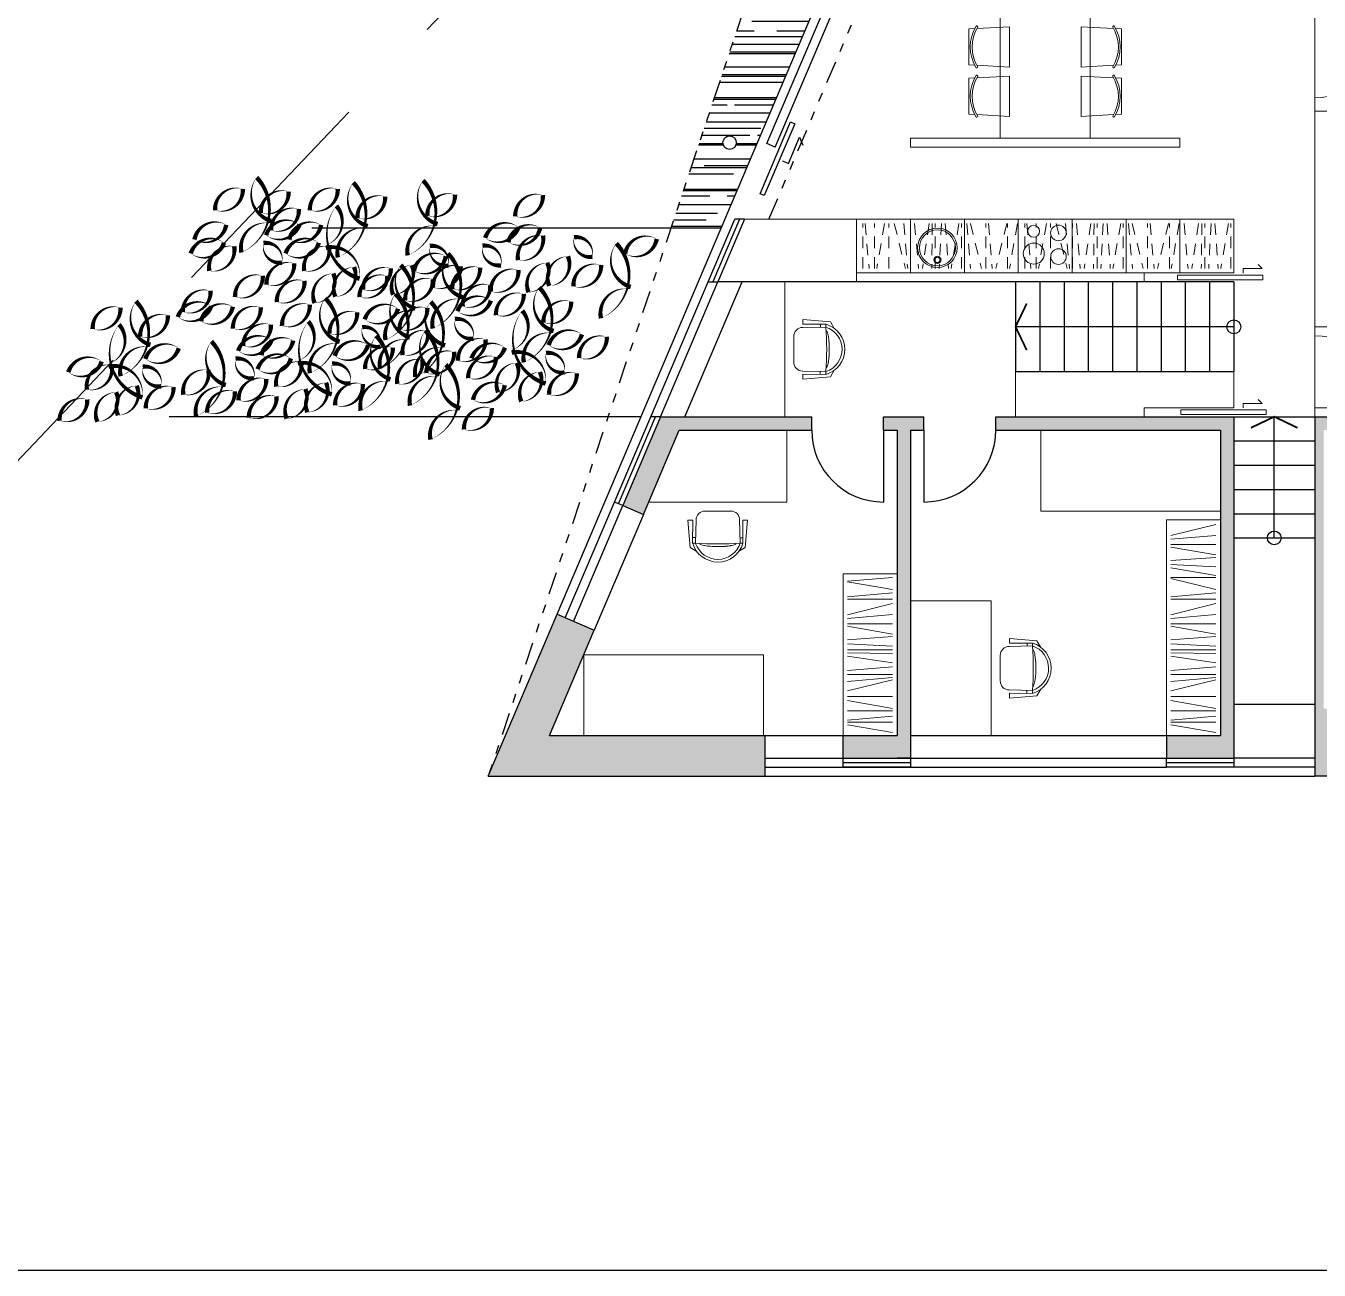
# Model space of a CAD drawing. Header units: millimetres. Extents: x 589 to 1175, y -455 to -172.
# Drawn here: x 947.39 to 961.79, y -376 to -362.15 of the extents above; entities that cross this region are included whole.
import ezdxf

# ---------------------------------------------------------------- set-up
doc = ezdxf.new("R2010")
doc.units = ezdxf.units.MM
doc.linetypes.add('DASHED', pattern=[19.05, 12.7, -6.35])
doc.linetypes.add('DIVIDE', pattern=[1.25, 0.5, -0.25, 0, -0.25, 0, -0.25])
for name, color, linetype in [('dveře', 3, 'Continuous'), ('pohled', 4, 'Continuous'), ('SRAFA', 251, 'Continuous'), ('stafaz', 252, 'Continuous'), ('ZARIZOVAKY', 251, 'Continuous'), ('ZDIVO', 1, 'Continuous')]:
    doc.layers.add(name, color=color, linetype=linetype)

# ---------------------------------------------------------------- blocks, each defined once
blk = doc.blocks.new('zidle450-p')
at = {"lineweight": 0}
for p, q in [((0.096, 0.228), (0.087, 0.233)), ((0.096, -0.228), (0.087, -0.233))]:
    blk.add_line(p, q, dxfattribs=at)
for points in [[(0.064, 0.204), (0, 0.2), (0, -0.2), (0.064, -0.204)], [(0.088, -0.205), (0.45, -0.225), (0.45, 0.225), (0.088, 0.205)]]:
    blk.add_lwpolyline(points, dxfattribs=at)
for centre, radius, start, end in [((0.45, 0), 0.436, 147.9324, 212.0676), ((0.45, 0), 0.416, 147.9482, 212.0518), ((0.085, 0.229), 0.005, 57.2679, 147.9324), ((0.093, 0.223), 0.005, 327.9482, 57.2679), ((0.085, -0.229), 0.005, 212.0676, 302.7321), ((0.093, -0.223), 0.005, 302.7321, 32.0518)]:
    blk.add_arc(centre, radius, start, end, dxfattribs=at)
blk = doc.blocks.new('drez')
at = {"lineweight": 0}
for centre, radius in [((0, -0.28), 0.22), ((0, -0.28), 0.2), ((0, -0.145), 0.04), ((0, -0.145), 0.03)]:
    blk.add_circle(centre, radius, dxfattribs=at)

msp = doc.modelspace()

# ---------------------------------------------------------------- hatches: boundary and pattern name
at = {"layer": 'SRAFA'}
h = msp.add_hatch(dxfattribs=at)
h.set_pattern_fill('AR-RROOF', color=256, scale=0.01, style=0)
edge = h.paths.add_edge_path(flags=16)
edge.add_arc((956.797, -359.675), 0.075, 0, 360)
edge = h.paths.add_edge_path(flags=16)
edge.add_arc((955.224, -363.45), 0.075, 0, 360)
h.paths.add_polyline_path([(959.21, -354.45), (957.887, -354.45), (957.172, -356.595)], flags=17)
h.paths.add_polyline_path([(959.479, -354.167), (959.487, -354.15), (957.987, -354.15), (957.887, -354.45), (959.21, -354.45)])
h.paths.add_polyline_path([(959.917, -356.041), (960.937, -356.041), (960.937, -355.73), (959.917, -355.73)], flags=16)
h.paths.add_polyline_path([(954.571, -364.4), (955.131, -364.4), (958.467, -356.55), (962.288, -356.55), (962.288, -355.15), (965.613, -355.15), (965.688, -354.15), (962.488, -354.15), (962.263, -354.15), (962.038, -354.152), (962.038, -354.15), (960.487, -354.15), (960.487, -354.45), (959.21, -354.45), (957.172, -356.595)])
h = msp.add_hatch(color=256, dxfattribs=at)
h.paths.add_polyline_path([(955.618, -370.05), (953.218, -370.05), (953.717, -368.876), (953.303, -368.7), (952.538, -370.5), (955.618, -370.5)])
h.paths.add_polyline_path([(957.238, -370.05), (957.238, -366.65), (957.388, -366.65), (957.388, -366.5), (956.938, -366.5), (956.938, -366.65), (957.088, -366.65), (957.088, -370.05), (956.488, -370.05), (956.488, -370.3), (957.238, -370.3)])
h.paths.add_polyline_path([(960.838, -366.5), (958.188, -366.5), (958.188, -366.65), (960.688, -366.65), (960.688, -370.05), (960.088, -370.05), (960.088, -370.3), (960.838, -370.3)])
h.paths.add_polyline_path([(956.138, -366.5), (954.455, -366.5), (954.035, -367.489), (954.265, -367.587), (954.663, -366.65), (956.138, -366.65)])
h.paths.add_polyline_path([(962.088, -369.75), (961.838, -369.75), (961.838, -366.65), (962.538, -366.65), (962.538, -366.5), (961.738, -366.5), (961.738, -370.5), (962.088, -370.5)])
h.paths.add_polyline_path([(965.838, -366.5), (965.638, -366.5), (965.638, -370.1), (964.088, -370.1), (964.088, -370.5), (965.838, -370.5)])
h.paths.add_polyline_path([(964.238, -369.75), (964.088, -369.75), (964.088, -370.05), (964.088, -370.1), (965.638, -370.1), (965.638, -366.5), (965.488, -366.5), (963.488, -366.5), (963.488, -366.35), (963.388, -366.35), (963.388, -366.5), (963.338, -366.5), (963.338, -366.65), (965.388, -366.65), (965.388, -370.05), (964.238, -370.05)])
h.paths.add_polyline_path([(965.838, -363.1), (965.388, -363.1), (965.388, -363.7), (963.488, -363.7), (963.488, -363.5), (962.038, -363.5), (962.038, -365.5), (962.688, -365.5), (962.688, -365.4), (962.138, -365.4), (962.138, -363.6), (963.388, -363.6), (963.388, -365.4), (963.288, -365.4), (963.288, -365.5), (963.388, -365.5), (963.388, -365.65), (963.488, -365.65), (963.488, -363.85), (965.388, -363.85), (965.388, -365.05), (965.838, -365.05)])
h.paths.add_polyline_path([(965.838, -361.3), (965.388, -361.3), (963.688, -361.3), (963.688, -361.15), (963.588, -361.15), (963.588, -361.85), (963.388, -361.85), (963.388, -362), (963.688, -362), (963.688, -361.4), (965.388, -361.4), (965.388, -362), (965.838, -362)])
h.paths.add_polyline_path([(965.838, -355.15), (965.388, -355.15), (965.388, -355.6), (965.388, -359.3), (963.688, -359.3), (963.688, -358.85), (963.588, -358.85), (963.588, -360.45), (963.688, -360.45), (963.688, -359.4), (965.388, -359.4), (965.388, -360.4), (965.838, -360.4)])
h.paths.add_polyline_path([(962.588, -361.85), (961.888, -361.85), (961.888, -359.85), (962.488, -359.85), (962.488, -358.85), (962.338, -358.85), (962.338, -359.7), (961.738, -359.7), (961.738, -362), (962.588, -362)])
h.paths.add_polyline_path([(962.488, -356.55), (961.738, -356.55), (961.738, -357), (962.338, -357), (962.338, -357.85), (962.488, -357.85)])

# ---------------------------------------------------------------- linework, layer by layer
at = {"layer": 'dveře'}
for p, q in [((953.303, -368.7), (958.467, -356.55)), ((955.638, -363.461), (956.489, -361.461)), ((955.73, -363.5), (956.581, -361.5)), ((955.73, -363.5), (955.638, -363.461)), ((954.347, -366.5), (954.984, -365)), ((954.455, -366.5), (955.093, -365)), ((956.938, -366.65), (956.938, -367.45)), ((957.388, -366.65), (957.388, -367.45)), ((953.395, -368.739), (953.943, -367.45)), ((953.487, -368.778), (954.035, -367.489)), ((960.838, -369.7), (961.738, -369.7)), ((955.618, -370.05), (957.088, -370.05)), ((957.238, -370.05), (960.088, -370.05)), ((955.618, -370.3), (957.088, -370.3)), ((957.238, -370.3), (960.088, -370.3)), ((961.738, -370.3), (960.838, -370.3)), ((955.618, -370.4), (960.088, -370.4)), ((961.738, -370.4), (960.838, -370.4)), ((955.618, -370.5), (961.738, -370.5))]:
    msp.add_line(p, q, dxfattribs=at)
for centre, start, end in [((956.938, -366.65), 180, 270), ((957.388, -366.65), 270, 0)]:
    msp.add_arc(centre, 0.8, start, end, dxfattribs=at)
at = {"layer": 'pohled', "linetype": 'DASHED', "ltscale": 0.2}
msp.add_line((938.738, -376), (965.638, -347.684), dxfattribs=at)
at = {"layer": 'pohled', "linetype": 'DIVIDE', "ltscale": 0.5}
for p, q in [((957.987, -354.15), (952.538, -370.5)), ((955.662, -364.3), (958.765, -357))]:
    msp.add_line(p, q, dxfattribs=at)
at = {"layer": 'pohled'}
for p, q in [((954.984, -365), (955.282, -364.3)), ((955.336, -364.3), (955.039, -365)), ((955.39, -364.3), (955.093, -365)), ((955.39, -364.3), (955.282, -364.3)), ((954.727, -366.5), (955.364, -365)), ((954.984, -365), (955.093, -365)), ((960.838, -365), (955.093, -365)), ((958.408, -365), (958.408, -366)), ((958.678, -365), (958.678, -366)), ((958.948, -365), (958.948, -366)), ((959.218, -365), (959.218, -366)), ((959.488, -365), (959.488, -366)), ((959.758, -365), (959.758, -366)), ((960.028, -365), (960.028, -366)), ((960.298, -365), (960.298, -366)), ((960.568, -365), (960.568, -366)), ((960.838, -365), (960.838, -366)), ((960.838, -365.5), (958.408, -365.5)), ((960.838, -366), (958.408, -366)), ((953.943, -367.45), (954.347, -366.5)), ((953.989, -367.469), (954.401, -366.5)), ((954.455, -366.5), (954.347, -366.5)), ((960.838, -366.5), (961.738, -366.5)), ((961.288, -367.85), (961.288, -366.5)), ((960.838, -366.77), (961.738, -366.77)), ((960.838, -367.04), (961.738, -367.04)), ((960.838, -367.31), (961.738, -367.31)), ((954.265, -367.587), (953.717, -368.876)), ((954.035, -367.489), (953.943, -367.45)), ((960.838, -367.58), (961.738, -367.58)), ((960.838, -367.85), (961.738, -367.85)), ((956.488, -370.4), (956.488, -370.3)), ((957.238, -370.3), (957.238, -370.4)), ((960.088, -370.4), (960.088, -370.3)), ((960.838, -370.3), (960.838, -370.4)), ((956.488, -370.35), (957.238, -370.35)), ((957.238, -370.4), (956.488, -370.4)), ((960.088, -370.35), (960.838, -370.35)), ((960.838, -370.4), (960.088, -370.4)), ((934.188, -376), (969.138, -376))]:
    msp.add_line(p, q, dxfattribs=at)
for points in [[(955.564, -364.019), (955.904, -363.219), (955.95, -363.239)], [(955.95, -363.239), (955.61, -364.039), (955.564, -364.019)], [(955.813, -363.653), (955.88, -363.681), (956.004, -363.389), (956.04, -363.479)]]:
    msp.add_lwpolyline(points, dxfattribs=at)
for centre in [(960.838, -365.5), (961.288, -367.85)]:
    msp.add_circle(centre, 0.0768, dxfattribs=at)
at = {"layer": 'stafaz', "color": 253, "linetype": 'Continuous', "ltscale": 0.001}
for p, q in [((955.131, -364.4), (950.573, -364.4)), ((954.238, -366.5), (948.985, -366.5))]:
    msp.add_line(p, q, dxfattribs=at)
for points in [[(949.959, -363.837, 0, 0, 0.520567), (949.959, -363.837, 0, 0.05, 0.520567), (950.12, -364.322, 0, 0.05, 0.520567), (950.099, -364.346, 0, 0.05, 0.520567), (949.789, -364.672, 0, 0.05, 0.520567), (949.959, -363.837, 0.05, 0.05, 0)], [(951.812, -363.871, 0, 0, 0.520567), (951.812, -363.871, 0, 0.05, 0.520567), (951.973, -364.356, 0, 0.05, 0.520567), (951.952, -364.379, 0, 0.05, 0.520567), (951.641, -364.705, 0, 0.05, 0.520567), (951.812, -363.871, 0.05, 0.05, 0)], [(949.805, -363.965, 0, 0, 0.520567), (949.805, -363.965, 0, 0.05, 0.520567), (949.496, -364.202, 0, 0.05, 0.520567), (949.805, -363.965, 0.05, 0.05, 0)], [(950.315, -363.995, 0, 0, 0.520567), (950.315, -363.995, 0, 0.05, 0.520567), (950.006, -364.232, 0, 0.05, 0.520567), (950.315, -363.995, 0.05, 0.05, 0)], [(950.861, -363.966, 0, 0, 0.520567), (950.861, -363.966, 0, 0.05, 0.520567), (950.552, -364.202, 0, 0.05, 0.520567), (950.861, -363.966, 0.05, 0.05, 0)], [(951.034, -363.894, 0, 0, 0.520567), (951.034, -363.894, 0, 0.05, 0.520567), (951.195, -364.379, 0, 0.05, 0.520567), (951.173, -364.402, 0, 0.05, 0.520567), (950.863, -364.728, 0, 0.05, 0.520567), (951.034, -363.894, 0.05, 0.05, 0)], [(952.167, -364.028, 0, 0, 0.520567), (952.167, -364.028, 0, 0.05, 0.520567), (951.859, -364.265, 0, 0.05, 0.520567), (952.167, -364.028, 0.05, 0.05, 0)], [(951.105, -364.965, 0, 0, 0.520567), (951.105, -364.965, 0, 0.05, 0.520567), (950.728, -364.62, 0, 0.05, 0.520567), (950.735, -364.59, 0, 0.05, 0.520567), (950.846, -364.153, 0, 0.05, 0.520567), (951.105, -364.965, 0.05, 0.05, 0)], [(951.389, -364.051, 0, 0, 0.520567), (951.389, -364.051, 0, 0.05, 0.520567), (951.081, -364.288, 0, 0.05, 0.520567), (951.389, -364.051, 0.05, 0.05, 0)], [(953.146, -364.034, 0, 0, 0.520567), (953.146, -364.034, 0, 0.05, 0.520567), (952.838, -364.27, 0, 0.05, 0.520567), (953.146, -364.034, 0.05, 0.05, 0)], [(950.429, -364.189, 0, 0, 0.520567), (950.429, -364.189, 0, 0.05, 0.520567), (950.121, -364.426, 0, 0.05, 0.520567), (950.429, -364.189, 0.05, 0.05, 0)], [(949.267, -364.528, 0, 0, 0.520567), (949.267, -364.528, 0, 0.05, 0.520567), (949.62, -364.365, 0, 0.05, 0.520567), (949.267, -364.528, 0.05, 0.05, 0)], [(950.435, -364.361, 0, 0, 0.520567), (950.435, -364.361, 0, 0.05, 0.520567), (950.064, -364.48, 0, 0.05, 0.520567), (950.435, -364.361, 0.05, 0.05, 0)], [(950.323, -364.529, 0, 0, 0.520567), (950.323, -364.529, 0, 0.05, 0.520567), (950.676, -364.366, 0, 0.05, 0.520567), (950.323, -364.529, 0.05, 0.05, 0)], [(952.874, -364.391, 0, 0, 0.520567), (952.874, -364.391, 0, 0.05, 0.520567), (952.503, -364.51, 0, 0.05, 0.520567), (952.874, -364.391, 0.05, 0.05, 0)], [(952.762, -364.559, 0, 0, 0.520567), (952.762, -364.559, 0, 0.05, 0.520567), (953.115, -364.396, 0, 0.05, 0.520567), (952.762, -364.559, 0.05, 0.05, 0)], [(949.595, -364.564, 0, 0, 0.520567), (949.595, -364.564, 0, 0.05, 0.520567), (949.225, -364.683, 0, 0.05, 0.520567), (949.595, -364.564, 0.05, 0.05, 0)], [(950.24, -364.785, 0, 0, 0.520567), (950.24, -364.785, 0, 0.05, 0.520567), (950.035, -364.567, 0, 0.05, 0.520567), (950.24, -364.785, 0.05, 0.05, 0)], [(950.651, -364.565, 0, 0, 0.520567), (950.651, -364.565, 0, 0.05, 0.520567), (950.281, -364.683, 0, 0.05, 0.520567), (950.651, -364.565, 0.05, 0.05, 0)], [(952.869, -364.758, 0, 0, 0.520567), (952.869, -364.758, 0, 0.05, 0.520567), (953.147, -364.485, 0, 0.05, 0.520567), (952.869, -364.758, 0.05, 0.05, 0)], [(953.696, -364.721, 0, 0, 0.520567), (953.696, -364.721, 0, 0.05, 0.520567), (953.492, -364.503, 0, 0.05, 0.520567), (953.696, -364.721, 0.05, 0.05, 0)], [(953.963, -364.571, 0, 0, 0.520567), (953.963, -364.571, 0, 0.05, 0.520567), (954.123, -365.056, 0, 0.05, 0.520567), (954.102, -365.079, 0, 0.05, 0.520567), (953.792, -365.405, 0, 0.05, 0.520567), (953.963, -364.571, 0.05, 0.05, 0)], [(954.06, -364.686, 0, 0, 0.520567), (954.06, -364.686, 0, 0.05, 0.520567), (954.413, -364.522, 0, 0.05, 0.520567), (954.06, -364.686, 0.05, 0.05, 0)], [(949.432, -364.877, 0, 0, 0.520567), (949.432, -364.877, 0, 0.05, 0.520567), (949.709, -364.604, 0, 0.05, 0.520567), (949.432, -364.877, 0.05, 0.05, 0)], [(950.488, -364.878, 0, 0, 0.520567), (950.488, -364.878, 0, 0.05, 0.520567), (950.765, -364.605, 0, 0.05, 0.520567), (950.488, -364.878, 0.05, 0.05, 0)], [(951.711, -364.877, 0, 0, 0.520567), (951.711, -364.877, 0, 0.05, 0.520567), (952.064, -364.714, 0, 0.05, 0.520567), (951.711, -364.877, 0.05, 0.05, 0)], [(952.093, -364.818, 0, 0, 0.520567), (952.093, -364.818, 0, 0.05, 0.520567), (951.888, -364.6, 0, 0.05, 0.520567), (952.093, -364.818, 0.05, 0.05, 0)], [(952.09, -364.684, 0, 0, 0.520567), (952.09, -364.684, 0, 0.05, 0.520567), (952.251, -365.169, 0, 0.05, 0.520567), (952.23, -365.192, 0, 0.05, 0.520567), (951.919, -365.519, 0, 0.05, 0.520567), (952.09, -364.684, 0.05, 0.05, 0)], [(952.679, -364.815, 0, 0, 0.520567), (952.679, -364.815, 0, 0.05, 0.520567), (952.474, -364.597, 0, 0.05, 0.520567), (952.679, -364.815, 0.05, 0.05, 0)], [(953.424, -364.715, 0, 0, 0.520567), (953.424, -364.715, 0, 0.05, 0.520567), (953.216, -365.044, 0, 0.05, 0.520567), (953.424, -364.715, 0.05, 0.05, 0)], [(950.069, -365.031, 0, 0, 0.520567), (950.069, -365.031, 0, 0.05, 0.520567), (950.377, -364.794, 0, 0.05, 0.520567), (950.069, -365.031, 0.05, 0.05, 0)], [(951.043, -364.835, 0, 0, 0.520567), (951.043, -364.835, 0, 0.05, 0.520567), (950.834, -365.164, 0, 0.05, 0.520567), (951.043, -364.835, 0.05, 0.05, 0)], [(951.143, -365.087, 0, 0, 0.520567), (951.143, -365.087, 0, 0.05, 0.520567), (951.452, -364.85, 0, 0.05, 0.520567), (951.143, -365.087, 0.05, 0.05, 0)], [(951.564, -364.812, 0, 0, 0.520567), (951.564, -364.812, 0, 0.05, 0.520567), (951.725, -365.297, 0, 0.05, 0.520567), (951.704, -365.321, 0, 0.05, 0.520567), (951.394, -365.647, 0, 0.05, 0.520567), (951.564, -364.812, 0.05, 0.05, 0)], [(951.686, -364.814, 0, 0, 0.520567), (951.686, -364.814, 0, 0.05, 0.520567), (951.478, -365.143, 0, 0.05, 0.520567), (951.686, -364.814, 0.05, 0.05, 0)], [(951.922, -365.064, 0, 0, 0.520567), (951.922, -365.064, 0, 0.05, 0.520567), (952.23, -364.827, 0, 0.05, 0.520567), (951.922, -365.064, 0.05, 0.05, 0)], [(952.446, -364.842, 0, 0, 0.520567), (952.446, -364.842, 0, 0.05, 0.520567), (952.137, -365.078, 0, 0.05, 0.520567), (952.446, -364.842, 0.05, 0.05, 0)], [(952.565, -365.105, 0, 0, 0.520567), (952.565, -365.105, 0, 0.05, 0.520567), (952.874, -364.868, 0, 0.05, 0.520567), (952.565, -365.105, 0.05, 0.05, 0)], [(953.194, -364.787, 0, 0, 0.520567), (953.194, -364.787, 0, 0.05, 0.520567), (952.986, -365.115, 0, 0.05, 0.520567), (953.194, -364.787, 0.05, 0.05, 0)], [(953.794, -364.812, 0, 0, 0.520567), (953.794, -364.812, 0, 0.05, 0.520567), (953.485, -365.049, 0, 0.05, 0.520567), (953.794, -364.812, 0.05, 0.05, 0)], [(950.027, -364.932, 0, 0, 0.520567), (950.027, -364.932, 0, 0.05, 0.520567), (949.718, -365.168, 0, 0.05, 0.520567), (950.027, -364.932, 0.05, 0.05, 0)], [(950.183, -365.225, 0, 0, 0.520567), (950.183, -365.225, 0, 0.05, 0.520567), (950.492, -364.988, 0, 0.05, 0.520567), (950.183, -365.225, 0.05, 0.05, 0)], [(950.812, -364.906, 0, 0, 0.520567), (950.812, -364.906, 0, 0.05, 0.520567), (950.604, -365.235, 0, 0.05, 0.520567), (950.812, -364.906, 0.05, 0.05, 0)], [(951.412, -364.932, 0, 0, 0.520567), (951.412, -364.932, 0, 0.05, 0.520567), (951.104, -365.169, 0, 0.05, 0.520567), (951.412, -364.932, 0.05, 0.05, 0)], [(951.92, -364.97, 0, 0, 0.520567), (951.92, -364.97, 0, 0.05, 0.520567), (951.611, -365.206, 0, 0.05, 0.520567), (951.92, -364.97, 0.05, 0.05, 0)], [(952.56, -365.036, 0, 0, 0.520567), (952.56, -365.036, 0, 0.05, 0.520567), (952.252, -365.272, 0, 0.05, 0.520567), (952.56, -365.036, 0.05, 0.05, 0)], [(949.446, -365.099, 0, 0, 0.520567), (949.446, -365.099, 0, 0.05, 0.520567), (949.138, -365.336, 0, 0.05, 0.520567), (949.446, -365.099, 0.05, 0.05, 0)], [(951.504, -365.133, 0, 0, 0.520567), (951.504, -365.133, 0, 0.05, 0.520567), (951.664, -365.618, 0, 0.05, 0.520567), (951.643, -365.642, 0, 0.05, 0.520567), (951.333, -365.968, 0, 0.05, 0.520567), (951.504, -365.133, 0.05, 0.05, 0)], [(952.566, -365.208, 0, 0, 0.520567), (952.566, -365.208, 0, 0.05, 0.520567), (952.195, -365.326, 0, 0.05, 0.520567), (952.566, -365.208, 0.05, 0.05, 0)], [(952.932, -365.133, 0, 0, 0.520567), (952.932, -365.133, 0, 0.05, 0.520567), (952.623, -365.37, 0, 0.05, 0.520567), (952.932, -365.133, 0.05, 0.05, 0)], [(953.105, -365.061, 0, 0, 0.520567), (953.105, -365.061, 0, 0.05, 0.520567), (953.265, -365.546, 0, 0.05, 0.520567), (953.244, -365.57, 0, 0.05, 0.520567), (952.934, -365.896, 0, 0.05, 0.520567), (953.105, -365.061, 0.05, 0.05, 0)], [(948.442, -365.287, 0, 0, 0.520567), (948.442, -365.287, 0, 0.05, 0.520567), (948.133, -365.524, 0, 0.05, 0.520567), (948.442, -365.287, 0.05, 0.05, 0)], [(948.615, -365.215, 0, 0, 0.520567), (948.615, -365.215, 0, 0.05, 0.520567), (948.776, -365.7, 0, 0.05, 0.520567), (948.754, -365.723, 0, 0.05, 0.520567), (948.444, -366.05, 0, 0.05, 0.520567), (948.615, -365.215, 0.05, 0.05, 0)], [(949.452, -365.271, 0, 0, 0.520567), (949.452, -365.271, 0, 0.05, 0.520567), (949.081, -365.39, 0, 0.05, 0.520567), (949.452, -365.271, 0.05, 0.05, 0)], [(949.34, -365.439, 0, 0, 0.520567), (949.34, -365.439, 0, 0.05, 0.520567), (949.693, -365.276, 0, 0.05, 0.520567), (949.34, -365.439, 0.05, 0.05, 0)], [(950.004, -365.282, 0, 0, 0.520567), (950.004, -365.282, 0, 0.05, 0.520567), (949.695, -365.519, 0, 0.05, 0.520567), (950.004, -365.282, 0.05, 0.05, 0)], [(950.55, -365.253, 0, 0, 0.520567), (950.55, -365.253, 0, 0.05, 0.520567), (950.241, -365.489, 0, 0.05, 0.520567), (950.55, -365.253, 0.05, 0.05, 0)], [(950.723, -365.181, 0, 0, 0.520567), (950.723, -365.181, 0, 0.05, 0.520567), (950.883, -365.666, 0, 0.05, 0.520567), (950.862, -365.689, 0, 0.05, 0.520567), (950.552, -366.016, 0, 0.05, 0.520567), (950.723, -365.181, 0.05, 0.05, 0)], [(951.533, -365.298, 0, 0, 0.520567), (951.533, -365.298, 0, 0.05, 0.520567), (951.162, -365.417, 0, 0.05, 0.520567), (951.533, -365.298, 0.05, 0.05, 0)], [(951.859, -365.291, 0, 0, 0.520567), (951.859, -365.291, 0, 0.05, 0.520567), (951.55, -365.527, 0, 0.05, 0.520567), (951.859, -365.291, 0.05, 0.05, 0)], [(951.897, -365.221, 0, 0, 0.520567), (951.897, -365.221, 0, 0.05, 0.520567), (952.057, -365.706, 0, 0.05, 0.520567), (952.036, -365.73, 0, 0.05, 0.520567), (951.726, -366.056, 0, 0.05, 0.520567), (951.897, -365.221, 0.05, 0.05, 0)], [(953.46, -365.219, 0, 0, 0.520567), (953.46, -365.219, 0, 0.05, 0.520567), (953.151, -365.455, 0, 0.05, 0.520567), (953.46, -365.219, 0.05, 0.05, 0)], [(948.97, -365.372, 0, 0, 0.520567), (948.97, -365.372, 0, 0.05, 0.520567), (948.662, -365.609, 0, 0.05, 0.520567), (948.97, -365.372, 0.05, 0.05, 0)], [(950.794, -366.252, 0, 0, 0.520567), (950.794, -366.252, 0, 0.05, 0.520567), (950.417, -365.908, 0, 0.05, 0.520567), (950.424, -365.877, 0, 0.05, 0.520567), (950.534, -365.44, 0, 0.05, 0.520567), (950.794, -366.252, 0.05, 0.05, 0)], [(951.078, -365.338, 0, 0, 0.520567), (951.078, -365.338, 0, 0.05, 0.520567), (950.77, -365.575, 0, 0.05, 0.520567), (951.078, -365.338, 0.05, 0.05, 0)], [(952.371, -365.631, 0, 0, 0.520567), (952.371, -365.631, 0, 0.05, 0.520567), (952.166, -365.413, 0, 0.05, 0.520567), (952.371, -365.631, 0.05, 0.05, 0)], [(953.176, -366.132, 0, 0, 0.520567), (953.176, -366.132, 0, 0.05, 0.520567), (952.799, -365.788, 0, 0.05, 0.520567), (952.805, -365.757, 0, 0.05, 0.520567), (952.916, -365.321, 0, 0.05, 0.520567), (953.176, -366.132, 0.05, 0.05, 0)], [(948.686, -366.286, 0, 0, 0.520567), (948.686, -366.286, 0, 0.05, 0.520567), (948.309, -365.942, 0, 0.05, 0.520567), (948.316, -365.911, 0, 0.05, 0.520567), (948.427, -365.474, 0, 0.05, 0.520567), (948.686, -366.286, 0.05, 0.05, 0)], [(950.124, -365.648, 0, 0, 0.520567), (950.124, -365.648, 0, 0.05, 0.520567), (949.753, -365.767, 0, 0.05, 0.520567), (950.124, -365.648, 0.05, 0.05, 0)], [(950.118, -365.476, 0, 0, 0.520567), (950.118, -365.476, 0, 0.05, 0.520567), (949.81, -365.713, 0, 0.05, 0.520567), (950.118, -365.476, 0.05, 0.05, 0)], [(951.288, -365.598, 0, 0, 0.520567), (951.288, -365.598, 0, 0.05, 0.520567), (951.449, -366.083, 0, 0.05, 0.520567), (951.427, -366.107, 0, 0.05, 0.520567), (951.117, -366.433, 0, 0.05, 0.520567), (951.288, -365.598, 0.05, 0.05, 0)], [(951.337, -365.722, 0, 0, 0.520567), (951.337, -365.722, 0, 0.05, 0.520567), (951.133, -365.504, 0, 0.05, 0.520567), (951.337, -365.722, 0.05, 0.05, 0)], [(951.585, -365.814, 0, 0, 0.520567), (951.585, -365.814, 0, 0.05, 0.520567), (951.863, -365.542, 0, 0.05, 0.520567), (951.585, -365.814, 0.05, 0.05, 0)], [(951.836, -365.542, 0, 0, 0.520567), (951.836, -365.542, 0, 0.05, 0.520567), (951.997, -366.027, 0, 0.05, 0.520567), (951.976, -366.051, 0, 0.05, 0.520567), (951.666, -366.377, 0, 0.05, 0.520567), (951.836, -365.542, 0.05, 0.05, 0)], [(953.58, -365.585, 0, 0, 0.520567), (953.58, -365.585, 0, 0.05, 0.520567), (953.21, -365.703, 0, 0.05, 0.520567), (953.58, -365.585, 0.05, 0.05, 0)], [(953.548, -365.848, 0, 0, 0.520567), (953.548, -365.848, 0, 0.05, 0.520567), (953.857, -365.611, 0, 0.05, 0.520567), (953.548, -365.848, 0.05, 0.05, 0)], [(949.091, -365.739, 0, 0, 0.520567), (949.091, -365.739, 0, 0.05, 0.520567), (948.72, -365.857, 0, 0.05, 0.520567), (949.091, -365.739, 0.05, 0.05, 0)], [(949.455, -365.662, 0, 0, 0.520567), (949.455, -365.662, 0, 0.05, 0.520567), (949.615, -366.147, 0, 0.05, 0.520567), (949.594, -366.17, 0, 0.05, 0.520567), (949.284, -366.496, 0, 0.05, 0.520567), (949.455, -365.662, 0.05, 0.05, 0)], [(950.012, -365.816, 0, 0, 0.520567), (950.012, -365.816, 0, 0.05, 0.520567), (950.365, -365.653, 0, 0.05, 0.520567), (950.012, -365.816, 0.05, 0.05, 0)], [(951.199, -365.705, 0, 0, 0.520567), (951.199, -365.705, 0, 0.05, 0.520567), (950.828, -365.823, 0, 0.05, 0.520567), (951.199, -365.705, 0.05, 0.05, 0)], [(951.166, -365.968, 0, 0, 0.520567), (951.166, -365.968, 0, 0.05, 0.520567), (951.475, -365.731, 0, 0.05, 0.520567), (951.166, -365.968, 0.05, 0.05, 0)], [(952.2, -365.877, 0, 0, 0.520567), (952.2, -365.877, 0, 0.05, 0.520567), (952.508, -365.641, 0, 0.05, 0.520567), (952.2, -365.877, 0.05, 0.05, 0)], [(952.722, -365.732, 0, 0, 0.520567), (952.722, -365.732, 0, 0.05, 0.520567), (952.351, -365.851, 0, 0.05, 0.520567), (952.722, -365.732, 0.05, 0.05, 0)], [(948.232, -365.886, 0, 0, 0.520567), (948.232, -365.886, 0, 0.05, 0.520567), (947.862, -366.005, 0, 0.05, 0.520567), (948.232, -365.886, 0.05, 0.05, 0)], [(949.929, -366.072, 0, 0, 0.520567), (949.929, -366.072, 0, 0.05, 0.520567), (949.724, -365.854, 0, 0.05, 0.520567), (949.929, -366.072, 0.05, 0.05, 0)], [(950.34, -365.852, 0, 0, 0.520567), (950.34, -365.852, 0, 0.05, 0.520567), (949.97, -365.971, 0, 0.05, 0.520567), (950.34, -365.852, 0.05, 0.05, 0)], [(950.177, -366.165, 0, 0, 0.520567), (950.177, -366.165, 0, 0.05, 0.520567), (950.454, -365.892, 0, 0.05, 0.520567), (950.177, -366.165, 0.05, 0.05, 0)], [(951.525, -366.135, 0, 0, 0.520567), (951.525, -366.135, 0, 0.05, 0.520567), (951.802, -365.863, 0, 0.05, 0.520567), (951.525, -366.135, 0.05, 0.05, 0)], [(952.158, -365.778, 0, 0, 0.520567), (952.158, -365.778, 0, 0.05, 0.520567), (951.849, -366.015, 0, 0.05, 0.520567), (952.158, -365.778, 0.05, 0.05, 0)], [(952.314, -366.071, 0, 0, 0.520567), (952.314, -366.071, 0, 0.05, 0.520567), (952.623, -365.835, 0, 0.05, 0.520567), (952.314, -366.071, 0.05, 0.05, 0)], [(953.385, -366.008, 0, 0, 0.520567), (953.385, -366.008, 0, 0.05, 0.520567), (953.181, -365.791, 0, 0.05, 0.520567), (953.385, -366.008, 0.05, 0.05, 0)], [(948.069, -366.199, 0, 0, 0.520567), (948.069, -366.199, 0, 0.05, 0.520567), (948.346, -365.926, 0, 0.05, 0.520567), (948.069, -366.199, 0.05, 0.05, 0)], [(948.896, -366.162, 0, 0, 0.520567), (948.896, -366.162, 0, 0.05, 0.520567), (948.691, -365.944, 0, 0.05, 0.520567), (948.896, -366.162, 0.05, 0.05, 0)], [(949.143, -366.255, 0, 0, 0.520567), (949.143, -366.255, 0, 0.05, 0.520567), (949.421, -365.982, 0, 0.05, 0.520567), (949.143, -366.255, 0.05, 0.05, 0)], [(951.003, -366.128, 0, 0, 0.520567), (951.003, -366.128, 0, 0.05, 0.520567), (950.799, -365.91, 0, 0.05, 0.520567), (951.003, -366.128, 0.05, 0.05, 0)], [(952.065, -365.92, 0, 0, 0.520567), (952.065, -365.92, 0, 0.05, 0.520567), (952.225, -366.405, 0, 0.05, 0.520567), (952.204, -366.429, 0, 0.05, 0.520567), (951.894, -366.755, 0, 0.05, 0.520567), (952.065, -365.92, 0.05, 0.05, 0)], [(952.855, -365.901, 0, 0, 0.520567), (952.855, -365.901, 0, 0.05, 0.520567), (952.647, -366.229, 0, 0.05, 0.520567), (952.855, -365.901, 0.05, 0.05, 0)], [(953.113, -366.003, 0, 0, 0.520567), (953.113, -366.003, 0, 0.05, 0.520567), (952.905, -366.331, 0, 0.05, 0.520567), (953.113, -366.003, 0.05, 0.05, 0)], [(953.214, -366.254, 0, 0, 0.520567), (953.214, -366.254, 0, 0.05, 0.520567), (953.523, -366.018, 0, 0.05, 0.520567), (953.214, -366.254, 0.05, 0.05, 0)], [(948.624, -366.156, 0, 0, 0.520567), (948.624, -366.156, 0, 0.05, 0.520567), (948.415, -366.485, 0, 0.05, 0.520567), (948.624, -366.156, 0.05, 0.05, 0)], [(948.724, -366.408, 0, 0, 0.520567), (948.724, -366.408, 0, 0.05, 0.520567), (949.033, -366.171, 0, 0.05, 0.520567), (948.724, -366.408, 0.05, 0.05, 0)], [(949.758, -366.318, 0, 0, 0.520567), (949.758, -366.318, 0, 0.05, 0.520567), (950.066, -366.081, 0, 0.05, 0.520567), (949.758, -366.318, 0.05, 0.05, 0)], [(950.732, -366.122, 0, 0, 0.520567), (950.732, -366.122, 0, 0.05, 0.520567), (950.523, -366.451, 0, 0.05, 0.520567), (950.732, -366.122, 0.05, 0.05, 0)], [(950.832, -366.374, 0, 0, 0.520567), (950.832, -366.374, 0, 0.05, 0.520567), (951.141, -366.137, 0, 0.05, 0.520567), (950.832, -366.374, 0.05, 0.05, 0)], [(952.368, -366.313, 0, 0, 0.520567), (952.368, -366.313, 0, 0.05, 0.520567), (952.721, -366.15, 0, 0.05, 0.520567), (952.368, -366.313, 0.05, 0.05, 0)], [(947.765, -366.546, 0, 0, 0.520567), (947.765, -366.546, 0, 0.05, 0.520567), (948.073, -366.309, 0, 0.05, 0.520567), (947.765, -366.546, 0.05, 0.05, 0)], [(948.394, -366.227, 0, 0, 0.520567), (948.394, -366.227, 0, 0.05, 0.520567), (948.185, -366.556, 0, 0.05, 0.520567), (948.394, -366.227, 0.05, 0.05, 0)], [(949.716, -366.219, 0, 0, 0.520567), (949.716, -366.219, 0, 0.05, 0.520567), (949.407, -366.456, 0, 0.05, 0.520567), (949.716, -366.219, 0.05, 0.05, 0)], [(949.872, -366.512, 0, 0, 0.520567), (949.872, -366.512, 0, 0.05, 0.520567), (950.181, -366.275, 0, 0.05, 0.520567), (949.872, -366.512, 0.05, 0.05, 0)], [(950.501, -366.193, 0, 0, 0.520567), (950.501, -366.193, 0, 0.05, 0.520567), (950.293, -366.522, 0, 0.05, 0.520567), (950.501, -366.193, 0.05, 0.05, 0)], [(952.576, -366.405, 0, 0, 0.520567), (952.576, -366.405, 0, 0.05, 0.520567), (952.267, -366.642, 0, 0.05, 0.520567), (952.576, -366.405, 0.05, 0.05, 0)]]:
    msp.add_lwpolyline(points, format="xyseb", close=True, dxfattribs=at)
at = {"layer": 'ZARIZOVAKY', "linetype": 'Continuous', "lineweight": 0}
for p, q in [((961.738, -363.1), (961.738, -362)), ((961.738, -363.1), (961.738, -365.5)), ((963.488, -363.1), (961.738, -363.1)), ((960.238, -363.4), (957.238, -363.4)), ((957.238, -363.4), (957.238, -363.5)), ((960.238, -363.5), (960.238, -363.4)), ((960.238, -363.4), (960.238, -363.5)), ((960.238, -363.5), (957.238, -363.5)), ((960.838, -364.3), (955.39, -364.3)), ((956.638, -365), (956.638, -364.3)), ((957.238, -364.9), (957.238, -364.3)), ((957.238, -364.3), (957.238, -364.9)), ((957.838, -364.9), (957.838, -364.3)), ((957.838, -364.3), (957.838, -364.9)), ((958.438, -364.9), (958.438, -364.3)), ((958.438, -364.9), (958.438, -364.3)), ((959.038, -364.9), (959.038, -364.3)), ((959.638, -364.9), (959.638, -364.3)), ((960.238, -364.9), (960.238, -364.3)), ((960.838, -364.9), (960.838, -364.3)), ((955.838, -365), (955.838, -366.5)), ((960.838, -364.9), (956.638, -364.9)), ((959.838, -365), (959.838, -364.9)), ((956.346, -365.444), (956.041, -365.418)), ((956.041, -365.418), (956.041, -365.472)), ((956.295, -365.502), (956.038, -365.507)), ((956.041, -365.472), (956.296, -365.47)), ((956.237, -365.503), (956.237, -365.47)), ((956.296, -365.47), (956.295, -365.502)), ((956.389, -365.518), (956.346, -365.444)), ((962.038, -365.5), (961.738, -365.5)), ((961.738, -365.5), (961.738, -366.5)), ((955.938, -365.892), (955.938, -365.607)), ((956.295, -365.998), (956.037, -365.992)), ((956.234, -366.028), (956.234, -365.997)), ((956.295, -366.03), (956.295, -365.998)), ((956.389, -365.983), (956.346, -366.056)), ((958.408, -366), (958.408, -366.5)), ((960.838, -366), (960.838, -366.4)), ((956.041, -366.028), (956.295, -366.03)), ((956.041, -366.082), (956.041, -366.028)), ((956.346, -366.056), (956.041, -366.082)), ((960.838, -366.4), (959.838, -366.4)), ((959.838, -366.4), (959.838, -366.5)), ((961.738, -366.4), (962.538, -366.4)), ((955.863, -366.65), (955.863, -367.45)), ((955.863, -367.45), (954.323, -367.45)), ((954.951, -367.55), (955.236, -367.55)), ((954.787, -367.958), (954.761, -367.653)), ((954.761, -367.653), (954.815, -367.653)), ((954.815, -367.653), (954.813, -367.907)), ((954.845, -367.907), (954.851, -367.65)), ((955.341, -367.908), (955.335, -367.65)), ((955.371, -367.653), (955.373, -367.908)), ((955.425, -367.653), (955.371, -367.653)), ((955.399, -367.958), (955.425, -367.653)), ((960.088, -367.65), (960.088, -370.05)), ((960.688, -367.65), (960.088, -367.65)), ((960.138, -367.824), (960.638, -367.7)), ((954.815, -367.846), (954.846, -367.846)), ((955.34, -367.849), (955.373, -367.849)), ((960.138, -367.865), (960.638, -367.821)), ((954.86, -368.001), (954.787, -367.958)), ((954.813, -367.907), (954.845, -367.907)), ((955.325, -368.001), (955.399, -367.958)), ((955.373, -367.908), (955.341, -367.908)), ((960.638, -367.924), (960.138, -367.924)), ((960.138, -367.951), (960.638, -368.038)), ((960.138, -368.102), (960.638, -368.067)), ((960.138, -368.146), (960.638, -368.172)), ((956.488, -368.25), (956.488, -370.05)), ((956.488, -368.25), (957.088, -368.25)), ((957.038, -368.291), (956.538, -368.33)), ((960.138, -368.182), (960.638, -368.269)), ((960.638, -368.291), (960.138, -368.291)), ((960.138, -368.3), (960.638, -368.423)), ((956.538, -368.339), (957.038, -368.423)), ((956.538, -368.505), (957.038, -368.461)), ((957.038, -368.533), (956.538, -368.533)), ((956.538, -368.705), (957.038, -368.581)), ((958.138, -368.55), (957.238, -368.55)), ((958.138, -370.05), (958.138, -368.55)), ((960.138, -368.505), (960.638, -368.461)), ((960.638, -368.533), (960.138, -368.533)), ((960.138, -368.705), (960.638, -368.581)), ((956.538, -368.746), (957.038, -368.703)), ((960.138, -368.746), (960.638, -368.703)), ((957.038, -368.805), (956.538, -368.805)), ((956.538, -368.832), (957.038, -368.919)), ((960.638, -368.805), (960.138, -368.805)), ((960.138, -368.832), (960.638, -368.919)), ((956.538, -368.984), (957.038, -368.948)), ((956.538, -369.027), (957.038, -369.053)), ((958.646, -368.994), (958.341, -368.968)), ((958.341, -368.968), (958.341, -369.022)), ((958.341, -369.022), (958.596, -369.02)), ((958.537, -369.053), (958.537, -369.02)), ((958.596, -369.02), (958.595, -369.052)), ((958.689, -369.068), (958.646, -368.994)), ((960.138, -368.984), (960.638, -368.948)), ((960.138, -369.027), (960.638, -369.053)), ((957.038, -369.096), (956.538, -369.096)), ((956.538, -369.129), (957.038, -369.135)), ((956.538, -369.166), (957.038, -369.239)), ((958.238, -369.442), (958.238, -369.157)), ((958.595, -369.052), (958.338, -369.057)), ((960.638, -369.096), (960.138, -369.096)), ((960.138, -369.129), (960.638, -369.135)), ((960.138, -369.166), (960.638, -369.239)), ((956.538, -369.327), (957.038, -369.283)), ((960.138, -369.327), (960.638, -369.283)), ((957.038, -369.371), (956.538, -369.371)), ((956.538, -369.447), (957.038, -369.403)), ((956.538, -369.552), (957.038, -369.429)), ((960.638, -369.371), (960.138, -369.371)), ((960.138, -369.447), (960.638, -369.403)), ((960.138, -369.552), (960.638, -369.429)), ((958.595, -369.548), (958.337, -369.542)), ((958.341, -369.578), (958.595, -369.58)), ((958.341, -369.632), (958.341, -369.578)), ((958.646, -369.606), (958.341, -369.632)), ((958.534, -369.578), (958.534, -369.547)), ((958.595, -369.58), (958.595, -369.548)), ((958.689, -369.533), (958.646, -369.606)), ((957.038, -369.614), (956.538, -369.614)), ((956.538, -369.66), (957.038, -369.747)), ((960.638, -369.614), (960.138, -369.614)), ((960.138, -369.66), (960.638, -369.747)), ((957.038, -369.774), (956.538, -369.774)), ((956.538, -369.877), (957.038, -369.833)), ((960.638, -369.774), (960.138, -369.774)), ((960.138, -369.877), (960.638, -369.833)), ((957.038, -369.901), (956.538, -369.901)), ((956.538, -369.929), (957.038, -370.016)), ((960.638, -369.901), (960.138, -369.901)), ((960.138, -369.929), (960.638, -370.016))]:
    msp.add_line(p, q, dxfattribs=at)
at = {"layer": 'ZARIZOVAKY', "linetype": 'DASHED', "lineweight": 0, "ltscale": 0.01}
for p, q in [((956.709, -364.85), (956.709, -364.35)), ((956.733, -364.35), (956.777, -364.85)), ((956.836, -364.85), (956.836, -364.35)), ((956.95, -364.35), (956.863, -364.85)), ((956.997, -364.85), (956.997, -364.35)), ((957.058, -364.35), (957.182, -364.85)), ((957.163, -364.35), (957.207, -364.85)), ((957.239, -364.85), (957.239, -364.35)), ((957.284, -364.35), (957.327, -364.85)), ((957.445, -364.35), (957.371, -364.85)), ((957.481, -364.35), (957.475, -364.85)), ((957.514, -364.85), (957.514, -364.35)), ((957.583, -364.35), (957.557, -364.85)), ((957.626, -364.35), (957.662, -364.85)), ((957.778, -364.35), (957.691, -364.85)), ((957.805, -364.85), (957.805, -364.35)), ((957.864, -364.35), (957.908, -364.85)), ((957.905, -364.35), (958.029, -364.85)), ((958.077, -364.85), (958.077, -364.35)), ((958.105, -364.35), (958.149, -364.85)), ((958.31, -364.35), (958.187, -364.85)), ((958.319, -364.85), (958.319, -364.35)), ((958.428, -364.35), (958.341, -364.85)), ((958.51, -364.85), (958.51, -364.35)), ((958.534, -364.35), (958.578, -364.85)), ((958.637, -364.85), (958.637, -364.35)), ((958.751, -364.35), (958.664, -364.85)), ((958.798, -364.85), (958.798, -364.35)), ((958.859, -364.35), (958.983, -364.85)), ((958.964, -364.35), (959.008, -364.85)), ((959.04, -364.85), (959.04, -364.35)), ((959.085, -364.35), (959.128, -364.85)), ((959.246, -364.35), (959.172, -364.85)), ((959.282, -364.35), (959.276, -364.85)), ((959.315, -364.85), (959.315, -364.35)), ((959.384, -364.35), (959.358, -364.85)), ((959.427, -364.35), (959.463, -364.85)), ((959.579, -364.35), (959.492, -364.85)), ((959.606, -364.85), (959.606, -364.35)), ((959.665, -364.35), (959.709, -364.85)), ((959.706, -364.35), (959.83, -364.85)), ((959.878, -364.85), (959.878, -364.35)), ((959.906, -364.35), (959.95, -364.85)), ((960.111, -364.35), (959.988, -364.85)), ((960.12, -364.85), (960.12, -364.35)), ((960.229, -364.35), (960.142, -364.85)), ((960.285, -364.35), (960.328, -364.85)), ((960.446, -364.35), (960.372, -364.85)), ((960.482, -364.35), (960.476, -364.85)), ((960.515, -364.85), (960.515, -364.35)), ((960.584, -364.35), (960.558, -364.85)), ((960.627, -364.35), (960.663, -364.85)), ((960.779, -364.35), (960.692, -364.85)), ((960.806, -364.85), (960.806, -364.35))]:
    msp.add_line(p, q, dxfattribs=at)
at = {"layer": 'ZARIZOVAKY', "linetype": 'Continuous', "lineweight": 0}
for points in [[(959.238, -363.4), (958.238, -363.4), (958.238, -361.4), (959.238, -361.4)], [(961.16, -364.925), (960.21, -364.925), (960.21, -364.975), (961.16, -364.975)], [(961.199, -366.425), (960.249, -366.425), (960.249, -366.475), (961.199, -366.475)], [(958.688, -367.55), (960.688, -367.55), (960.688, -366.65), (958.688, -366.65)], [(955.601, -369.15), (953.601, -369.15), (953.601, -370.05), (955.601, -370.05)]]:
    msp.add_lwpolyline(points, close=True, dxfattribs=at)
for points in [[(960.942, -364.901), (960.942, -364.852), (961.154, -364.852), (961.108, -364.807)], [(960.942, -366.401), (960.942, -366.352), (961.154, -366.352), (961.108, -366.307)]]:
    msp.add_lwpolyline(points, dxfattribs=at)
for centre, radius in [((958.609, -364.436), 0.066), ((958.885, -364.455), 0.0869), ((958.611, -364.685), 0.117), ((958.886, -364.718), 0.0869)]:
    msp.add_circle(centre, radius, dxfattribs=at)
for centre, radius, start, end in [((961.738, -362.15), 0.8, 270, 0), ((956.038, -365.607), 0.1, 89.9505, 179.9505), ((956.215, -365.75), 0.291, 285.9997, 73.9009), ((956.215, -365.75), 0.261, 288.8491, 71.9625), ((953.241, -365.747), 3.064, 355.309, 4.592), ((956.3, -365.557), 0.00937, 89.9565, 100.6177), ((956.3, -365.557), 0.00938, 21.5724, 89.9565), ((956.069, -365.649), 0.258, 9.2711, 21.5655), ((955.7, -365.709), 0.632, 3.8388, 9.27), ((955.102, -365.749), 1.232, 359.9507, 3.8397), ((961.738, -366.4), 0.8, 360, 90), ((955.7, -365.79), 0.632, 350.6307, 356.0621), ((955.102, -365.749), 1.232, 356.0613, 359.9504), ((956.038, -365.892), 0.1, 179.9505, 269.9505), ((956.3, -365.943), 0.00937, 259.3125, 269.9744), ((956.3, -365.943), 0.00938, 269.9445, 338.3297), ((956.068, -365.851), 0.258, 338.3355, 350.6299), ((954.951, -367.65), 0.1, 89.9505, 179.9505), ((955.236, -367.65), 0.1, 359.9505, 89.9505), ((955.093, -367.827), 0.291, 195.9997, 343.9009), ((955.095, -364.853), 3.064, 265.309, 274.592), ((955.093, -367.827), 0.261, 198.8491, 341.9625), ((954.9, -367.912), 0.00937, 169.3125, 179.9744), ((954.9, -367.912), 0.00938, 179.9445, 248.3297), ((954.992, -367.681), 0.258, 248.3355, 260.6299), ((955.053, -367.312), 0.632, 260.6307, 266.0621), ((955.094, -366.714), 1.232, 266.0613, 269.9504), ((955.094, -366.714), 1.232, 269.9507, 273.8397), ((955.134, -367.312), 0.632, 273.8388, 279.27), ((955.194, -367.681), 0.258, 279.2711, 291.5655), ((955.286, -367.912), 0.00938, 291.5724, 359.9565), ((955.286, -367.912), 0.00937, 359.9565, 10.6177), ((958.515, -369.3), 0.291, 285.9997, 73.9009), ((958.338, -369.157), 0.1, 89.9505, 179.9505), ((958.515, -369.3), 0.261, 288.8491, 71.9625), ((955.541, -369.297), 3.064, 355.309, 4.592), ((958.6, -369.107), 0.00937, 89.9565, 100.6177), ((958.6, -369.107), 0.00938, 21.5724, 89.9565), ((958.369, -369.199), 0.258, 9.2711, 21.5655), ((958, -369.259), 0.632, 3.8388, 9.27), ((957.402, -369.299), 1.232, 359.9507, 3.8397), ((957.402, -369.299), 1.232, 356.0613, 359.9504), ((958.338, -369.442), 0.1, 179.9505, 269.9505), ((958.368, -369.401), 0.258, 338.3355, 350.6299), ((958, -369.34), 0.632, 350.6307, 356.0621), ((958.6, -369.493), 0.00937, 259.3125, 269.9744), ((958.6, -369.493), 0.00938, 269.9445, 338.3297)]:
    msp.add_arc(centre, radius, start, end, dxfattribs=at)
at = {"layer": 'ZDIVO'}
for p, q in [((954.455, -366.5), (954.035, -367.489)), ((954.455, -366.5), (956.138, -366.5)), ((956.138, -366.65), (956.138, -366.5)), ((956.938, -366.65), (956.938, -366.5)), ((956.938, -366.5), (957.388, -366.5)), ((957.388, -366.65), (957.388, -366.5)), ((958.188, -366.65), (958.188, -366.5)), ((958.188, -366.5), (960.838, -366.5)), ((960.838, -366.5), (960.838, -370.3)), ((961.738, -366.5), (962.538, -366.5)), ((961.738, -366.5), (961.738, -370.5)), ((954.265, -367.587), (954.663, -366.65)), ((954.663, -366.65), (956.138, -366.65)), ((956.938, -366.65), (957.088, -366.65)), ((957.088, -366.65), (957.088, -370.05)), ((957.238, -366.65), (957.238, -370.05)), ((957.238, -366.65), (957.388, -366.65)), ((958.188, -366.65), (960.688, -366.65)), ((960.688, -366.65), (960.688, -370.05)), ((954.035, -367.489), (954.265, -367.587)), ((952.538, -370.5), (953.303, -368.7)), ((953.303, -368.7), (953.717, -368.876)), ((953.218, -370.05), (953.717, -368.876)), ((953.218, -370.05), (955.618, -370.05)), ((955.618, -370.05), (955.618, -370.5)), ((956.488, -370.3), (956.488, -370.05)), ((956.488, -370.05), (957.088, -370.05)), ((957.238, -370.05), (957.238, -370.3)), ((960.088, -370.05), (960.688, -370.05)), ((960.088, -370.05), (960.088, -370.3)), ((956.488, -370.3), (957.238, -370.3)), ((957.238, -370.3), (957.088, -370.3)), ((960.088, -370.3), (960.838, -370.3)), ((952.538, -370.5), (955.618, -370.5)), ((962.088, -370.5), (961.738, -370.5))]:
    msp.add_line(p, q, dxfattribs=at)
at = {"layer": 'ZDIVO', "const_width": 0.02}
for points in [[(958.532, -365.241), (958.408, -365.5), (958.532, -365.759)], [(961.547, -366.624), (961.288, -366.5), (961.029, -366.624)]]:
    msp.add_lwpolyline(points, dxfattribs=at)
at = {"layer": 'ZDIVO'}
msp.add_circle((955.224, -363.45), 0.075, dxfattribs=at)

# ---------------------------------------------------------------- block references
at = {"layer": 'ZARIZOVAKY', "linetype": 'Continuous', "lineweight": 0, "xscale": -1, "rotation": 180}
for p in [(957.889, -362.384), (957.889, -362.933)]:
    msp.add_blockref('zidle450-p', p, dxfattribs=at)
at = {"layer": 'ZARIZOVAKY', "linetype": 'Continuous', "lineweight": 0, "rotation": 180}
for name, p in [('zidle450-p', (959.587, -362.384)), ('zidle450-p', (959.587, -362.933)), ('drez', (957.538, -364.9))]:
    msp.add_blockref(name, p, dxfattribs=at)

doc.saveas('drawing.dxf')
